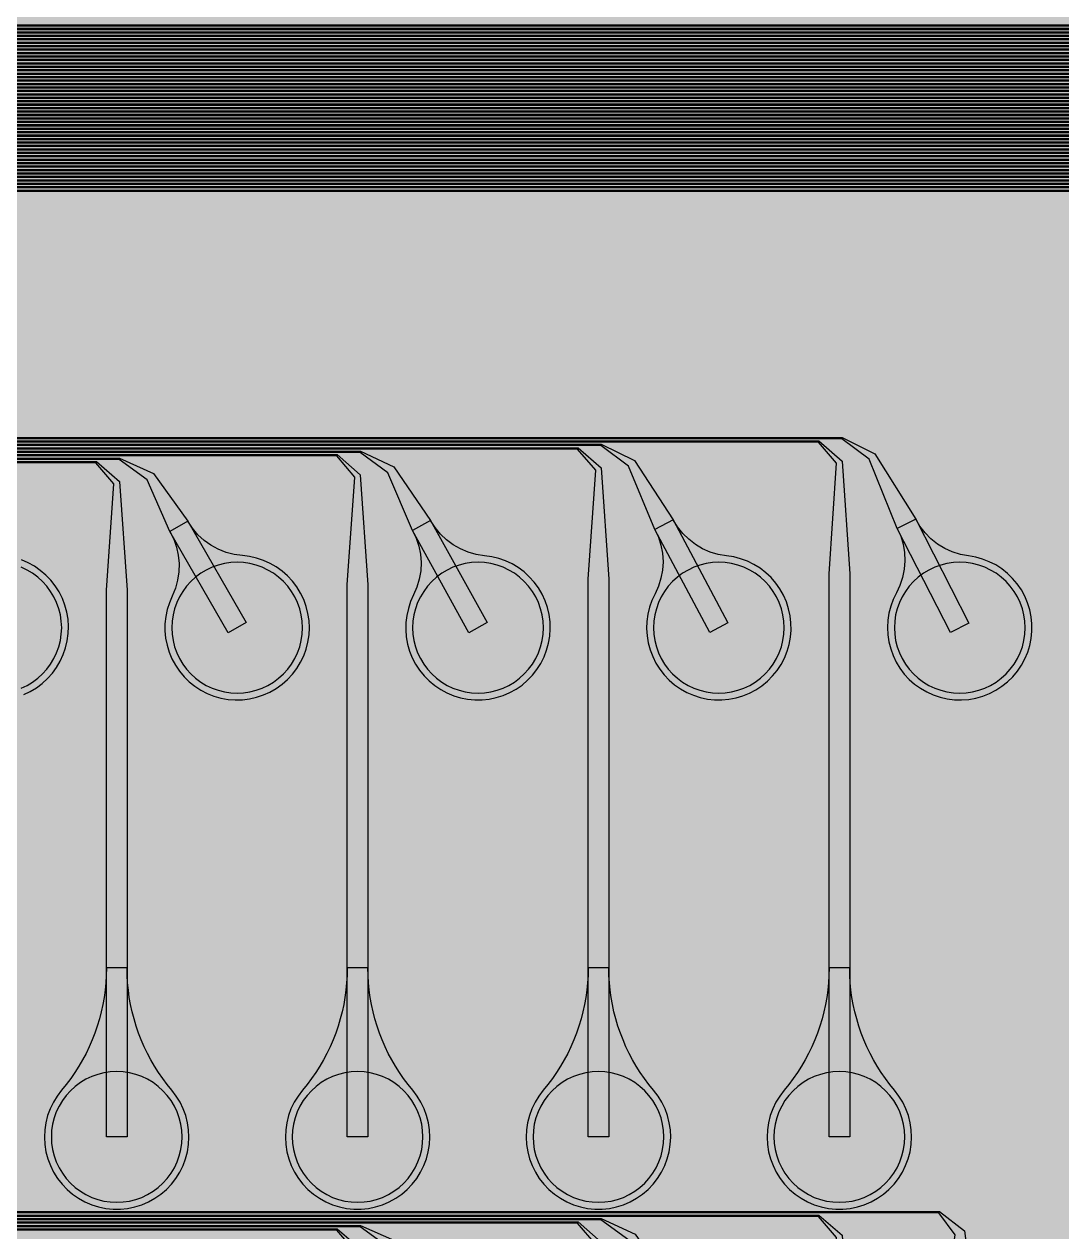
# Model space of a CAD drawing. Header units: metres. Extents: x -7220 to 10980, y -29667 to 1833.
# Drawn here: x -1167 to 341, y -20920 to -19165 of the extents above; entities that cross this region are included whole.
import ezdxf

# ---------------------------------------------------------------- set-up
doc = ezdxf.new("R2010")
doc.units = ezdxf.units.M
for name, color, linetype in [('Metal1', 4, 'CONTINUOUS'), ('Polyimide', 7, 'CONTINUOUS'), ('Polyimide_Negative', 5, 'CONTINUOUS')]:
    doc.layers.add(name, color=color, linetype=linetype)

msp = doc.modelspace()

# ---------------------------------------------------------------- hatches: boundary and pattern name
at = {"layer": 'Polyimide'}
msp.add_hatch(color=7, dxfattribs=at).paths.add_polyline_path([(4099.4, -13861.6), (4142.6, -14152.8), (4214.2, -14438.4), (4313.4, -14715.5), (4439.2, -14981.7), (4590.6, -15234.2), (4766, -15470.7), (4963.7, -15688.8), (5181.8, -15886.5), (5418.3, -16061.9), (5670.8, -16213.3), (5936.9, -16339.1), (6214.1, -16438.3), (6499.7, -16509.9), (6790.9, -16553.1), (7085, -16567.5), (9980.4, -16567.5), (10058.8, -16571.4), (10136.4, -16582.9), (10212.6, -16601.9), (10286.5, -16628.4), (10357.5, -16662), (10424.8, -16702.3), (10487.9, -16749.1), (10546.1, -16801.8), (10598.8, -16860), (10645.6, -16923), (10685.9, -16990.4), (10719.5, -17061.4), (10745.9, -17135.3), (10765, -17211.4), (10776.5, -17289.1), (10780.4, -17367.5), (10780.4, -21957.3), (10741.6, -22012.9), (10706, -22070.6), (10673.6, -22130.1), (10644.5, -22191.4), (10618.9, -22254.2), (10596.8, -22318.2), (10578.3, -22383.5), (10563.4, -22449.6), (10552.2, -22516.5), (10544.7, -22583.8), (10541, -22651.5), (10541, -22719.3), (10544.7, -22787), (10552.2, -22854.4), (10563.4, -22921.2), (10578.3, -22987.4), (10596.8, -23052.6), (10618.9, -23116.7), (10644.5, -23179.5), (10673.6, -23240.7), (10706, -23300.3), (10741.6, -23357.9), (10780.4, -23413.5), (10780.4, -28667.5), (10776.5, -28745.9), (10765, -28823.6), (10745.9, -28899.7), (10719.5, -28973.6), (10685.9, -29044.6), (10645.6, -29112), (10598.8, -29175), (10546.1, -29233.2), (10487.9, -29285.9), (10424.8, -29332.7), (10357.5, -29373), (10286.5, -29406.6), (10212.6, -29433.1), (10136.4, -29452.1), (10058.8, -29463.6), (9980.4, -29467.5), (-6219.6, -29467.5), (-6298, -29463.6), (-6375.7, -29452.1), (-6451.9, -29433.1), (-6525.8, -29406.6), (-6596.7, -29373), (-6664.1, -29332.7), (-6727.1, -29285.9), (-6785.3, -29233.2), (-6838, -29175), (-6884.8, -29112), (-6925.2, -29044.6), (-6958.7, -28973.6), (-6985.2, -28899.7), (-7004.3, -28823.6), (-7015.8, -28745.9), (-7019.6, -28667.5), (-7019.6, -23426.3), (-6979.4, -23370.1), (-6942.3, -23311.6), (-6908.7, -23251.2), (-6878.5, -23189), (-6851.8, -23125.1), (-6828.8, -23059.9), (-6809.5, -22993.4), (-6794, -22926), (-6782.4, -22857.8), (-6774.6, -22789.1), (-6770.7, -22720), (-6770.7, -22650.8), (-6774.6, -22581.8), (-6782.4, -22513), (-6794, -22444.8), (-6809.5, -22377.4), (-6828.8, -22311), (-6851.8, -22245.7), (-6878.5, -22181.9), (-6908.7, -22119.7), (-6942.3, -22059.2), (-6979.4, -22000.8), (-7019.6, -21944.5), (-7019.6, -17367.5), (-7015.8, -17289.1), (-7004.3, -17211.4), (-6985.2, -17135.3), (-6958.7, -17061.4), (-6925.2, -16990.4), (-6884.8, -16923), (-6838, -16860), (-6785.3, -16801.8), (-6727.1, -16749.1), (-6664.1, -16702.3), (-6596.7, -16662), (-6525.8, -16628.4), (-6451.9, -16601.9), (-6375.7, -16582.9), (-6298, -16571.4), (-6219.6, -16567.5), (-3314, -16567.5), (-3019.9, -16553.1), (-2728.7, -16509.9), (-2443.1, -16438.3), (-2165.9, -16339.1), (-1899.8, -16213.3), (-1647.3, -16061.9), (-1410.8, -15886.5), (-1192.7, -15688.8), (-995, -15470.7), (-819.6, -15234.2), (-668.2, -14981.7), (-542.4, -14715.5), (-443.2, -14438.4), (-371.6, -14152.8), (-328.4, -13861.6), (-314, -13567.5), (-314, -13373.5), (-317.5, -13328.1), (-327.7, -13283.8), (-344.6, -13241.5), (-367.6, -13202.3), (-396.4, -13167), (-430.1, -13136.5), (-468, -13111.4), (-509.3, -13092.3), (-509.3, -13092.3), (-578.2, -13061.3), (-642.2, -13021.2), (-700.3, -12973), (-751.3, -12917.3), (-794.4, -12855.3), (-828.7, -12788.1), (-853.7, -12716.8), (-868.9, -12642.8), (-874, -12567.5), (-868.9, -12492.2), (-853.7, -12418.2), (-828.7, -12346.9), (-794.4, -12279.7), (-751.3, -12217.7), (-700.3, -12162), (-642.2, -12113.8), (-578.2, -12073.7), (-509.3, -12042.7), (-509.3, -12042.7), (-468, -12023.6), (-430.1, -11998.5), (-396.4, -11968), (-367.6, -11932.7), (-344.6, -11893.5), (-327.7, -11851.2), (-317.5, -11806.9), (-314, -11761.5), (-314, -11074.3), (-317.5, -11028.9), (-327.7, -10984.6), (-344.6, -10942.4), (-367.6, -10903.1), (-396.4, -10867.8), (-430.1, -10837.3), (-468, -10812.2), (-509.3, -10793.2), (-509.3, -10793.2), (-578.2, -10762.1), (-642.2, -10722.1), (-700.3, -10673.8), (-751.3, -10618.1), (-794.4, -10556.1), (-828.7, -10488.9), (-853.7, -10417.6), (-868.9, -10343.7), (-874, -10268.3), (-868.9, -10193), (-853.7, -10119), (-828.7, -10047.8), (-794.4, -9980.5), (-751.3, -9918.5), (-700.3, -9862.9), (-642.2, -9814.6), (-578.2, -9774.6), (-509.3, -9743.5), (-509.3, -9743.5), (-468, -9724.5), (-430.1, -9699.4), (-396.4, -9668.8), (-367.6, -9633.5), (-344.6, -9594.3), (-327.7, -9552), (-317.5, -9507.7), (-314, -9462.4), (-314, -8775.1), (-317.5, -8729.8), (-327.7, -8685.5), (-344.6, -8643.2), (-367.6, -8604), (-396.4, -8568.7), (-430.1, -8538.1), (-468, -8513), (-509.3, -8494), (-509.3, -8494), (-578.2, -8462.9), (-642.2, -8422.9), (-700.3, -8374.6), (-751.3, -8319), (-794.4, -8257), (-828.7, -8189.7), (-853.7, -8118.5), (-868.9, -8044.5), (-874, -7969.2), (-868.9, -7893.8), (-853.7, -7819.9), (-828.7, -7748.6), (-794.4, -7681.4), (-751.3, -7619.4), (-700.3, -7563.7), (-642.2, -7515.4), (-578.2, -7475.4), (-509.3, -7444.3), (-509.3, -7444.3), (-468, -7425.3), (-430.1, -7400.2), (-396.4, -7369.7), (-367.6, -7334.4), (-344.6, -7295.1), (-327.7, -7252.9), (-317.5, -7208.6), (-314, -7163.2), (-314, -6476), (-317.5, -6430.6), (-327.7, -6386.3), (-344.6, -6344), (-367.6, -6304.8), (-396.4, -6269.5), (-430.1, -6239), (-468, -6213.9), (-509.3, -6194.8), (-509.3, -6194.8), (-578.2, -6163.8), (-642.2, -6123.7), (-700.3, -6075.5), (-751.3, -6019.8), (-794.4, -5957.8), (-828.7, -5890.6), (-853.7, -5819.3), (-868.9, -5745.3), (-874, -5670), (-868.9, -5594.7), (-853.7, -5520.7), (-828.7, -5449.4), (-794.4, -5382.2), (-751.3, -5320.2), (-700.3, -5264.5), (-642.2, -5216.3), (-578.2, -5176.2), (-509.3, -5145.2), (-509.3, -5145.2), (-468, -5126.1), (-430.1, -5101), (-396.4, -5070.5), (-367.6, -5035.2), (-344.6, -4996), (-327.7, -4953.7), (-317.5, -4909.4), (-314, -4864), (-314, 380), (-314, 1532.5), (-269, 1532.5), (-268.8, 1525.6), (-268.1, 1518.8), (-267, 1512), (-265.4, 1505.3), (-263.4, 1498.7), (-261, 1492.3), (-258.2, 1486.1), (-254.9, 1480), (-251.3, 1474.2), (-247.3, 1468.6), (-242.9, 1463.3), (-238.2, 1458.3), (-233.2, 1453.6), (-227.9, 1449.2), (-222.3, 1445.2), (-216.5, 1441.6), (-210.4, 1438.3), (-204.2, 1435.5), (-197.8, 1433.1), (-191.2, 1431.1), (-184.5, 1429.5), (-177.7, 1428.4), (-170.9, 1427.7), (-164, 1427.5), (-157.1, 1427.7), (-150.3, 1428.4), (-143.5, 1429.5), (-136.8, 1431.1), (-130.2, 1433.1), (-123.8, 1435.5), (-117.6, 1438.3), (-111.5, 1441.6), (-105.7, 1445.2), (-100.1, 1449.2), (-94.8, 1453.6), (-89.8, 1458.3), (-85.1, 1463.3), (-80.7, 1468.6), (-76.7, 1474.2), (-73.1, 1480), (-69.8, 1486.1), (-67, 1492.3), (-64.6, 1498.7), (-62.6, 1505.3), (-61, 1512), (-59.9, 1518.8), (-59.2, 1525.6), (-59, 1532.5), (1786, 1532.5), (3835, 1532.5), (3835.2, 1539), (3835.9, 1545.6), (3836.9, 1552), (3838.4, 1558.4), (3840.3, 1564.6), (3842.6, 1570.8), (3845.3, 1576.7), (3848.4, 1582.5), (3851.9, 1588.1), (3855.7, 1593.4), (3859.8, 1598.4), (3864.3, 1603.2), (3869.1, 1607.7), (3874.1, 1611.8), (3879.4, 1615.6), (3885, 1619.1), (3890.8, 1622.2), (3896.7, 1624.9), (3902.9, 1627.2), (3909.1, 1629.1), (3915.5, 1630.6), (3921.9, 1631.6), (3928.5, 1632.3), (3935, 1632.5), (3941.5, 1632.3), (3948.1, 1631.6), (3954.5, 1630.6), (3960.9, 1629.1), (3967.1, 1627.2), (3973.3, 1624.9), (3979.2, 1622.2), (3985, 1619.1), (3990.6, 1615.6), (3995.9, 1611.8), (4000.9, 1607.7), (4005.7, 1603.2), (4010.2, 1598.4), (4014.3, 1593.4), (4018.1, 1588.1), (4021.6, 1582.5), (4024.7, 1576.7), (4027.4, 1570.8), (4029.7, 1564.6), (4031.6, 1558.4), (4033.1, 1552), (4034.1, 1545.6), (4034.8, 1539), (4035, 1532.5), (4085, 1532.5), (4085, 380), (4085, 330), (4085, -4864), (4088.5, -4909.4), (4098.7, -4953.7), (4115.6, -4996), (4138.6, -5035.2), (4167.4, -5070.5), (4201.1, -5101), (4239, -5126.1), (4280.3, -5145.2), (4280.3, -5145.2), (4349.2, -5176.2), (4413.2, -5216.3), (4471.3, -5264.5), (4522.3, -5320.2), (4565.4, -5382.2), (4599.7, -5449.4), (4624.7, -5520.7), (4639.9, -5594.7), (4645, -5670), (4639.9, -5745.3), (4624.7, -5819.3), (4599.7, -5890.6), (4565.4, -5957.8), (4522.3, -6019.8), (4471.3, -6075.5), (4413.2, -6123.7), (4349.2, -6163.8), (4280.3, -6194.8), (4239, -6213.9), (4201.1, -6239), (4167.4, -6269.5), (4138.6, -6304.8), (4115.6, -6344), (4098.7, -6386.3), (4088.5, -6430.6), (4085, -6476), (4085, -13567.5), (4099.4, -13861.6)])

# ---------------------------------------------------------------- linework, layer by layer
at = {"layer": 'Metal1'}
for points in [[(918.9, -18191.7), (918.9, -19377.9), (888.3, -19408.5), (-6017.5, -19408.5), (-6048.1, -19377.9), (-6048.1, -16796.6)], [(-6046.1, -16797.4), (-6046.1, -19377.1), (-6016.7, -19406.5), (887.5, -19406.5), (916.9, -19377.1), (916.9, -18191.7)], [(913.9, -18191.7), (913.9, -19372.9), (883.3, -19403.5), (-6012.5, -19403.5), (-6043.1, -19372.9), (-6043.1, -16801.6)], [(-6041.1, -16802.4), (-6041.1, -19372.1), (-6011.7, -19401.5), (882.5, -19401.5), (911.9, -19372.1), (911.9, -18191.7)], [(908.9, -18191.7), (908.9, -19367.9), (878.3, -19398.5), (-6007.5, -19398.5), (-6038.1, -19367.9), (-6038.1, -16806.6)], [(-6036.1, -16807.4), (-6036.1, -19367.1), (-6006.7, -19396.5), (877.5, -19396.5), (906.9, -19367.1), (906.9, -18191.7)], [(903.9, -18191.7), (903.9, -19362.9), (873.3, -19393.5), (-6002.5, -19393.5), (-6033.1, -19362.9), (-6033.1, -16811.6)], [(-6031.1, -16812.4), (-6031.1, -19362.1), (-6001.7, -19391.5), (872.5, -19391.5), (901.9, -19362.1), (901.9, -18191.7)], [(898.9, -18191.7), (898.9, -19357.9), (868.3, -19388.5), (-5997.5, -19388.5), (-6028.1, -19357.9), (-6028.1, -16816.6)], [(-6026.1, -16817.4), (-6026.1, -19357.1), (-5996.7, -19386.5), (867.5, -19386.5), (896.9, -19357.1), (896.9, -18191.7)], [(893.9, -18191.7), (893.9, -19352.9), (863.3, -19383.5), (-5992.5, -19383.5), (-6023.1, -19352.9), (-6023.1, -16821.6)], [(-6021.1, -16822.4), (-6021.1, -19352.1), (-5991.7, -19381.5), (862.5, -19381.5), (891.9, -19352.1), (891.9, -18191.7)], [(888.9, -18191.7), (888.9, -19347.9), (858.3, -19378.5), (-5987.5, -19378.5), (-6018.1, -19347.9), (-6018.1, -16826.6)], [(-6016.1, -16827.4), (-6016.1, -19347.1), (-5986.7, -19376.5), (857.5, -19376.5), (886.9, -19347.1), (886.9, -18191.7)], [(883.9, -18191.7), (883.9, -19342.9), (853.3, -19373.5), (-5982.5, -19373.5), (-6013.1, -19342.9), (-6013.1, -16831.6)], [(-6011.1, -16832.4), (-6011.1, -19342.1), (-5981.7, -19371.5), (852.5, -19371.5), (881.9, -19342.1), (881.9, -18191.7)], [(878.9, -18191.7), (878.9, -19337.9), (848.3, -19368.5), (-5977.5, -19368.5), (-6008.1, -19337.9), (-6008.1, -16836.6)], [(-6006.1, -16837.4), (-6006.1, -19337.1), (-5976.7, -19366.5), (847.5, -19366.5), (876.9, -19337.1), (876.9, -18191.7)], [(873.9, -18191.7), (873.9, -19332.9), (843.3, -19363.5), (-5972.5, -19363.5), (-6003.1, -19332.9), (-6003.1, -16841.6)], [(-6001.1, -16842.4), (-6001.1, -19332.1), (-5971.7, -19361.5), (842.5, -19361.5), (871.9, -19332.1), (871.9, -18191.7)], [(868.9, -18191.7), (868.9, -19327.9), (838.3, -19358.5), (-5967.5, -19358.5), (-5998.1, -19327.9), (-5998.1, -16846.6)], [(-5996.1, -16847.4), (-5996.1, -19327.1), (-5966.7, -19356.5), (837.5, -19356.5), (866.9, -19327.1), (866.9, -18191.7)], [(863.9, -18191.7), (863.9, -19322.9), (833.3, -19353.5), (-5962.5, -19353.5), (-5993.1, -19322.9), (-5993.1, -16851.6)], [(-5991.1, -16852.4), (-5991.1, -19322.1), (-5961.7, -19351.5), (832.5, -19351.5), (861.9, -19322.1), (861.9, -18191.7)], [(858.9, -18191.7), (858.9, -19317.9), (828.3, -19348.5), (-5957.5, -19348.5), (-5988.1, -19317.9), (-5988.1, -16856.6)], [(-5986.1, -16857.4), (-5986.1, -19317.1), (-5956.7, -19346.5), (827.5, -19346.5), (856.9, -19317.1), (856.9, -18191.7)], [(853.9, -18191.7), (853.9, -19312.9), (823.3, -19343.5), (-5952.5, -19343.5), (-5983.1, -19312.9), (-5983.1, -16861.6)], [(-5981.1, -16862.4), (-5981.1, -19312.1), (-5951.7, -19341.5), (822.5, -19341.5), (851.9, -19312.1), (851.9, -18191.7)], [(848.9, -18191.7), (848.9, -19307.9), (818.3, -19338.5), (-5947.5, -19338.5), (-5978.1, -19307.9), (-5978.1, -16866.6)], [(-5976.1, -16867.4), (-5976.1, -19307.1), (-5946.7, -19336.5), (817.5, -19336.5), (846.9, -19307.1), (846.9, -18191.7)], [(843.9, -18191.7), (843.9, -19302.9), (813.3, -19333.5), (-5942.5, -19333.5), (-5973.1, -19302.9), (-5973.1, -16871.6)], [(-5971.1, -16872.4), (-5971.1, -19302.1), (-5941.7, -19331.5), (812.5, -19331.5), (841.9, -19302.1), (841.9, -18191.7)], [(838.9, -18191.7), (838.9, -19297.9), (808.3, -19328.5), (-5937.5, -19328.5), (-5968.1, -19297.9), (-5968.1, -16876.6)], [(-5966.1, -16877.4), (-5966.1, -19297.1), (-5936.7, -19326.5), (807.5, -19326.5), (836.9, -19297.1), (836.9, -18191.7)], [(833.9, -18191.7), (833.9, -19292.9), (803.3, -19323.5), (-5932.5, -19323.5), (-5963.1, -19292.9), (-5963.1, -16881.6)], [(-5961.1, -16882.4), (-5961.1, -19292.1), (-5931.7, -19321.5), (802.5, -19321.5), (831.9, -19292.1), (831.9, -18191.7)], [(828.9, -18191.7), (828.9, -19287.9), (798.3, -19318.5), (-5927.5, -19318.5), (-5958.1, -19287.9), (-5958.1, -16886.6)], [(-5956.1, -16887.4), (-5956.1, -19287.1), (-5926.7, -19316.5), (797.5, -19316.5), (826.9, -19287.1), (826.9, -18191.7)], [(823.9, -18191.7), (823.9, -19282.9), (793.3, -19313.5), (-5922.5, -19313.5), (-5953.1, -19282.9), (-5953.1, -16891.6)], [(-5951.1, -16892.4), (-5951.1, -19282.1), (-5921.7, -19311.5), (792.5, -19311.5), (821.9, -19282.1), (821.9, -18191.7)], [(818.9, -18191.7), (818.9, -19277.9), (788.3, -19308.5), (-5917.5, -19308.5), (-5948.1, -19277.9), (-5948.1, -16896.6)], [(-5946.1, -16897.4), (-5946.1, -19277.1), (-5916.7, -19306.5), (787.5, -19306.5), (816.9, -19277.1), (816.9, -18191.7)], [(813.9, -18191.7), (813.9, -19272.9), (783.3, -19303.5), (-5912.5, -19303.5), (-5943.1, -19272.9), (-5943.1, -16901.6)], [(-5941.1, -16902.4), (-5941.1, -19272.1), (-5911.7, -19301.5), (782.5, -19301.5), (811.9, -19272.1), (811.9, -18191.7)], [(808.9, -18191.7), (808.9, -19267.9), (778.3, -19298.5), (-5907.5, -19298.5), (-5938.1, -19267.9), (-5938.1, -16906.6)], [(-5936.1, -16907.4), (-5936.1, -19267.1), (-5906.7, -19296.5), (777.5, -19296.5), (806.9, -19267.1), (806.9, -18191.7)], [(803.9, -18191.7), (803.9, -19262.9), (773.3, -19293.5), (-5902.5, -19293.5), (-5933.1, -19262.9), (-5933.1, -16911.6)], [(-5931.1, -16912.4), (-5931.1, -19262.1), (-5901.7, -19291.5), (772.5, -19291.5), (801.9, -19262.1), (801.9, -18191.7)], [(798.9, -18191.7), (798.9, -19257.9), (768.3, -19288.5), (-5897.5, -19288.5), (-5928.1, -19257.9), (-5928.1, -16916.6)], [(-5926.1, -16917.4), (-5926.1, -19257.1), (-5896.7, -19286.5), (767.5, -19286.5), (796.9, -19257.1), (796.9, -18191.7)], [(793.9, -18191.7), (793.9, -19252.9), (763.3, -19283.5), (-5892.5, -19283.5), (-5923.1, -19252.9), (-5923.1, -16921.6)], [(-5921.1, -16922.4), (-5921.1, -19252.1), (-5891.7, -19281.5), (762.5, -19281.5), (791.9, -19252.1), (791.9, -18191.7)], [(788.9, -18191.7), (788.9, -19247.9), (758.3, -19278.5), (-5887.5, -19278.5), (-5918.1, -19247.9), (-5918.1, -16926.6)], [(-5916.1, -16927.4), (-5916.1, -19247.1), (-5886.7, -19276.5), (757.5, -19276.5), (786.9, -19247.1), (786.9, -18191.7)], [(783.9, -18191.7), (783.9, -19242.9), (753.3, -19273.5), (-5882.5, -19273.5), (-5913.1, -19242.9), (-5913.1, -16931.6)], [(-5911.1, -16932.4), (-5911.1, -19242.1), (-5881.7, -19271.5), (752.5, -19271.5), (781.9, -19242.1), (781.9, -18191.7)], [(778.9, -18191.7), (778.9, -19237.9), (748.3, -19268.5), (-5877.5, -19268.5), (-5908.1, -19237.9), (-5908.1, -16936.6)], [(-5906.1, -16937.4), (-5906.1, -19237.1), (-5876.7, -19266.5), (747.5, -19266.5), (776.9, -19237.1), (776.9, -18191.7)], [(773.9, -18191.7), (773.9, -19232.9), (743.3, -19263.5), (-5872.5, -19263.5), (-5903.1, -19232.9), (-5903.1, -16941.6)], [(-5901.1, -16942.4), (-5901.1, -19232.1), (-5871.7, -19261.5), (742.5, -19261.5), (771.9, -19232.1), (771.9, -18191.7)], [(768.9, -18191.7), (768.9, -19227.9), (738.3, -19258.5), (-5867.5, -19258.5), (-5898.1, -19227.9), (-5898.1, -16946.6)], [(-5896.1, -16947.4), (-5896.1, -19227.1), (-5866.7, -19256.5), (737.5, -19256.5), (766.9, -19227.1), (766.9, -18191.7)], [(763.9, -18191.7), (763.9, -19222.9), (733.3, -19253.5), (-5862.5, -19253.5), (-5893.1, -19222.9), (-5893.1, -16951.6)], [(-5891.1, -16952.4), (-5891.1, -19222.1), (-5861.7, -19251.5), (732.5, -19251.5), (761.9, -19222.1), (761.9, -18191.7)], [(758.9, -18191.7), (758.9, -19217.9), (728.3, -19248.5), (-5857.5, -19248.5), (-5888.1, -19217.9), (-5888.1, -17921.6)], [(-5886.1, -17922.4), (-5886.1, -19217.1), (-5856.7, -19246.5), (727.5, -19246.5), (756.9, -19217.1), (756.9, -18191.7)], [(753.9, -18191.7), (753.9, -19212.9), (723.3, -19243.5), (-5852.5, -19243.5), (-5883.1, -19212.9), (-5883.1, -17926.6)], [(-5881.1, -17927.4), (-5881.1, -19212.1), (-5851.7, -19241.5), (722.5, -19241.5), (751.9, -19212.1), (751.9, -18191.7)], [(748.9, -18191.7), (748.9, -19207.9), (718.3, -19238.5), (-5847.5, -19238.5), (-5878.1, -19207.9), (-5878.1, -17931.6)], [(-5876.1, -17932.4), (-5876.1, -19207.1), (-5846.7, -19236.5), (717.5, -19236.5), (746.9, -19207.1), (746.9, -18191.7)], [(743.9, -18191.7), (743.9, -19202.9), (713.3, -19233.5), (-5842.5, -19233.5), (-5873.1, -19202.9), (-5873.1, -17936.6)], [(-5871.1, -17937.4), (-5871.1, -19202.1), (-5841.7, -19231.5), (712.5, -19231.5), (741.9, -19202.1), (741.9, -18191.7)], [(738.9, -18191.7), (738.9, -19197.9), (708.3, -19228.5), (-5837.5, -19228.5), (-5868.1, -19197.9), (-5868.1, -17941.6)], [(-5866.1, -17942.4), (-5866.1, -19197.1), (-5836.7, -19226.5), (707.5, -19226.5), (736.9, -19197.1), (736.9, -18191.7)], [(733.9, -18191.7), (733.9, -19192.9), (703.3, -19223.5), (-5832.5, -19223.5), (-5863.1, -19192.9), (-5863.1, -17946.6)], [(-5861.1, -17947.4), (-5861.1, -19192.1), (-5831.7, -19221.5), (702.5, -19221.5), (731.9, -19192.1), (731.9, -18191.7)], [(728.9, -18191.7), (728.9, -19187.9), (698.3, -19218.5), (-5827.5, -19218.5), (-5858.1, -19187.9), (-5858.1, -17951.6)], [(-5856.1, -17952.4), (-5856.1, -19187.1), (-5826.7, -19216.5), (697.5, -19216.5), (726.9, -19187.1), (726.9, -18191.7)], [(723.9, -18191.7), (723.9, -19182.9), (693.3, -19213.5), (-5822.5, -19213.5), (-5853.1, -19182.9), (-5853.1, -17956.6)], [(-5851.1, -17957.4), (-5851.1, -19182.1), (-5821.7, -19211.5), (692.5, -19211.5), (721.9, -19182.1), (721.9, -18191.7)], [(718.9, -18191.7), (718.9, -19177.9), (688.3, -19208.5), (-5817.5, -19208.5), (-5848.1, -19177.9), (-5848.1, -17961.6)], [(-5846.1, -17962.4), (-5846.1, -19177.1), (-5816.7, -19206.5), (687.5, -19206.5), (716.9, -19177.1), (716.9, -18191.7)], [(713.9, -18191.7), (713.9, -19172.9), (683.3, -19203.5), (-5812.5, -19203.5), (-5843.1, -19172.9), (-5843.1, -17966.6)], [(-5841.1, -17967.4), (-5841.1, -19172.1), (-5811.7, -19201.5), (682.5, -19201.5), (711.9, -19172.1), (711.9, -18191.7)], [(708.9, -18191.7), (708.9, -19167.9), (678.3, -19198.5), (-5807.5, -19198.5), (-5838.1, -19167.9), (-5838.1, -17971.6)], [(-5836.1, -17972.4), (-5836.1, -19167.1), (-5806.7, -19196.5), (677.5, -19196.5), (706.9, -19167.1), (706.9, -18191.7)], [(1238.9, -18191.7), (1238.9, -22377.9), (1208.3, -22408.5), (-6017.5, -22408.5), (-6048.1, -22377.9), (-6048.1, -19796.6), (-6017.5, -19766), (21.9, -19766), (69.5, -19789.8), (128.8, -19884.6), (206.2, -20035.7), (179.5, -20049.3), (102.1, -19898.3), (61.2, -19797.5), (21.4, -19768), (-6016.7, -19768), (-6046.1, -19797.4), (-6046.1, -22377.1), (-6016.7, -22406.5), (1207.5, -22406.5), (1236.9, -22377.1), (1236.9, -18191.7)], [(1233.9, -18191.7), (1233.9, -22372.9), (1203.3, -22403.5), (-6012.5, -22403.5), (-6043.1, -22372.9), (-6043.1, -19801.6), (-6012.5, -19771), (-11.7, -19771), (21.8, -19800.4), (32.9, -19964.2), (32.9, -20782.5), (2.9, -20782.5), (2.9, -19964.2), (14, -19803.6), (-12.5, -19773), (-6011.7, -19773), (-6041.1, -19802.4), (-6041.1, -22372.1), (-6011.7, -22401.5), (1202.5, -22401.5), (1231.9, -22372.1), (1231.9, -18191.7)], [(1228.9, -18191.7), (1228.9, -22367.9), (1198.3, -22398.5), (-6007.5, -22398.5), (-6038.1, -22367.9), (-6038.1, -19806.6), (-6007.5, -19776), (-328.1, -19776), (-279.9, -19799.4), (-223.6, -19885.6), (-143.9, -20035.5), (-170.4, -20049.5), (-250.1, -19899.7), (-288.6, -19807.6), (-328.6, -19778), (-6006.7, -19778), (-6036.1, -19807.4), (-6036.1, -22367.1), (-6006.7, -22396.5), (1197.5, -22396.5), (1226.9, -22367.1), (1226.9, -18191.7)], [(1223.9, -18191.7), (1223.9, -22362.9), (1193.3, -22393.5), (-6002.5, -22393.5), (-6033.1, -22362.9), (-6033.1, -19811.6), (-6002.5, -19781), (-361.7, -19781), (-328.2, -19810.4), (-317.1, -19972.2), (-317.1, -20782.5), (-347.1, -20782.5), (-347.1, -19972.2), (-336.1, -19813.6), (-362.5, -19783), (-6001.7, -19783), (-6031.1, -19812.4), (-6031.1, -22362.1), (-6001.7, -22391.5), (1192.5, -22391.5), (1221.9, -22362.1), (1221.9, -18191.7)], [(1218.9, -18191.7), (1218.9, -22357.9), (1188.3, -22388.5), (-5997.5, -22388.5), (-6028.1, -22357.9), (-6028.1, -19816.6), (-5997.5, -19786), (-678.1, -19786), (-629.3, -19808.9), (-576.1, -19886.7), (-494, -20035.2), (-520.3, -20049.8), (-602.3, -19901.2), (-638.3, -19817.6), (-678.6, -19788), (-5996.7, -19788), (-6026.1, -19817.4), (-6026.1, -22357.1), (-5996.7, -22386.5), (1187.5, -22386.5), (1216.9, -22357.1), (1216.9, -18191.7)], [(1213.9, -18191.7), (1213.9, -22352.9), (1183.3, -22383.5), (-5992.5, -22383.5), (-6023.1, -22352.9), (-6023.1, -19821.6), (-5992.5, -19791), (-711.7, -19791), (-678.2, -19820.4), (-667.1, -19980.2), (-667.1, -20782.5), (-697.1, -20782.5), (-697.1, -19980.2), (-686.1, -19823.6), (-712.5, -19793), (-5991.7, -19793), (-6021.1, -19822.4), (-6021.1, -22352.1), (-5991.7, -22381.5), (1182.5, -22381.5), (1211.9, -22352.1), (1211.9, -18191.7)], [(1208.9, -18191.7), (1208.9, -22347.9), (1178.3, -22378.5), (-5987.5, -22378.5), (-6018.1, -22347.9), (-6018.1, -19826.6), (-5987.5, -19796), (-1028.1, -19796), (-978.7, -19818.3), (-928.7, -19887.9), (-844.1, -20035), (-870.1, -20050), (-954.7, -19902.9), (-988, -19827.7), (-1028.6, -19798), (-5986.7, -19798), (-6016.1, -19827.4), (-6016.1, -22347.1), (-5986.7, -22376.5), (1177.5, -22376.5), (1206.9, -22347.1), (1206.9, -18191.7)], [(1203.9, -18191.7), (1203.9, -22342.9), (1173.3, -22373.5), (-5982.5, -22373.5), (-6013.1, -22342.9), (-6013.1, -19831.6), (-5982.5, -19801), (-1061.7, -19801), (-1028.1, -19830.3), (-1017.1, -19988.2), (-1017.1, -20782.5), (-1047.1, -20782.5), (-1047.1, -19988.2), (-1036.1, -19833.7), (-1062.5, -19803), (-5981.7, -19803), (-6011.1, -19832.4), (-6011.1, -22342.1), (-5981.7, -22371.5), (1172.5, -22371.5), (1201.9, -22342.1), (1201.9, -18191.7)], [(1078.9, -18191.7), (1078.9, -22217.9), (1048.3, -22248.5), (-5857.5, -22248.5), (-5888.1, -22217.9), (-5888.1, -20921.6), (-5857.5, -20891), (163.3, -20891), (199.6, -20919.2), (207.9, -20982.8), (207.9, -21152.5), (177.9, -21152.5), (177.9, -20982.8), (186.1, -20924.8), (162.5, -20893), (-5856.7, -20893), (-5886.1, -20922.4), (-5886.1, -22217.1), (-5856.7, -22246.5), (1047.5, -22246.5), (1076.9, -22217.1), (1076.9, -18191.7)], [(1073.9, -18191.7), (1073.9, -22212.9), (1043.3, -22243.5), (-5852.5, -22243.5), (-5883.1, -22212.9), (-5883.1, -20926.6), (-5852.5, -20896), (-11.7, -20896), (21.8, -20925.4), (32.9, -21086.2), (32.9, -21892.5), (2.9, -21892.5), (2.9, -21086.2), (13.9, -20928.6), (-12.5, -20898), (-5851.7, -20898), (-5881.1, -20927.4), (-5881.1, -22212.1), (-5851.7, -22241.5), (1042.5, -22241.5), (1071.9, -22212.1), (1071.9, -18191.7)], [(1068.9, -18191.7), (1068.9, -22207.9), (1038.3, -22238.5), (-5847.5, -22238.5), (-5878.1, -22207.9), (-5878.1, -20931.6), (-5847.5, -20901), (-328.1, -20901), (-279, -20923.6), (-227.4, -20997.3), (-144.1, -21145.1), (-170.2, -21159.9), (-253.5, -21012), (-288.2, -20932.6), (-328.6, -20903), (-5846.7, -20903), (-5876.1, -20932.4), (-5876.1, -22207.1), (-5846.7, -22236.5), (1037.5, -22236.5), (1066.9, -22207.1), (1066.9, -18191.7)], [(1063.9, -18191.7), (1063.9, -22202.9), (1033.3, -22233.5), (-5842.5, -22233.5), (-5873.1, -22202.9), (-5873.1, -20936.6), (-5842.5, -20906), (-361.7, -20906), (-328.1, -20935.4), (-317.1, -21094.2), (-317.1, -21892.5), (-347.1, -21892.5), (-347.1, -21094.2), (-336.1, -20938.6), (-362.5, -20908), (-5841.7, -20908), (-5871.1, -20937.4), (-5871.1, -22202.1), (-5841.7, -22231.5), (1032.5, -22231.5), (1061.9, -22202.1), (1061.9, -18191.7)], [(1058.9, -18191.7), (1058.9, -22197.9), (1028.3, -22228.5), (-5837.5, -22228.5), (-5868.1, -22197.9), (-5868.1, -20941.6), (-5837.5, -20911), (-678.1, -20911), (-628.4, -20933), (-580.1, -20998.6), (-494.2, -21144.9), (-520.1, -21160.1), (-606, -21013.8), (-637.9, -20942.7), (-678.6, -20913), (-5836.7, -20913), (-5866.1, -20942.4), (-5866.1, -22197.1), (-5836.7, -22226.5), (1027.5, -22226.5), (1056.9, -22197.1), (1056.9, -18191.7)], [(1053.9, -18191.7), (1053.9, -22192.9), (1023.3, -22223.5), (-5832.5, -22223.5), (-5863.1, -22192.9), (-5863.1, -20946.6), (-5832.5, -20916), (-711.7, -20916), (-678.1, -20945.3), (-667.1, -21102.2), (-667.1, -21892.5), (-697.1, -21892.5), (-697.1, -21102.2), (-686.1, -20948.7), (-712.5, -20918), (-5831.7, -20918), (-5861.1, -20947.4), (-5861.1, -22192.1), (-5831.7, -22221.5), (1022.5, -22221.5), (1051.9, -22192.1), (1051.9, -18191.7)], [(683.9, -19142.9), (653.3, -19173.5), (-5782.5, -19173.5), (-5813.1, -19142.9)], [(-5811.1, -19142.1), (-5781.7, -19171.5), (652.5, -19171.5), (681.9, -19142.1)], [(678.9, -19137.9), (648.3, -19168.5), (-5777.5, -19168.5), (-5808.1, -19137.9)], [(-5806.1, -19137.1), (-5776.7, -19166.5), (647.5, -19166.5), (676.9, -19137.1)], [(703.9, -19162.9), (673.3, -19193.5), (-5802.5, -19193.5), (-5833.1, -19162.9)], [(-5831.1, -19162.1), (-5801.7, -19191.5), (672.5, -19191.5), (701.9, -19162.1)], [(698.9, -19157.9), (668.3, -19188.5), (-5797.5, -19188.5), (-5828.1, -19157.9)], [(-5826.1, -19157.1), (-5796.7, -19186.5), (667.5, -19186.5), (696.9, -19157.1)], [(693.9, -19152.9), (663.3, -19183.5), (-5792.5, -19183.5), (-5823.1, -19152.9)], [(-5821.1, -19152.1), (-5791.7, -19181.5), (662.5, -19181.5), (691.9, -19152.1)], [(688.9, -19147.9), (658.3, -19178.5), (-5787.5, -19178.5), (-5818.1, -19147.9)], [(-5816.1, -19147.1), (-5786.7, -19176.5), (657.5, -19176.5), (686.9, -19147.1)], [(-1167.2, -20139.6), (-1157.7, -20135.1), (-1148.7, -20129.7), (-1140.3, -20123.5), (-1132.6, -20116.4), (-1125.6, -20108.6), (-1119.4, -20100.2), (-1114.1, -20091.1), (-1109.7, -20081.6), (-1106.3, -20071.7), (-1103.9, -20061.5), (-1102.5, -20051.1), (-1102.1, -20040.6), (-1102.8, -20030.2), (-1104.6, -20019.9), (-1107.4, -20009.7), (-1111.1, -20000), (-1115.8, -19990.6), (-1121.5, -19981.8), (-1128, -19973.5), (-1135.2, -19966), (-1143.2, -19959.2), (-1151.8, -19953.2), (-1161, -19948.2), (-1170.6, -19944)]]:
    msp.add_lwpolyline(points, dxfattribs=at)
for points in [[(-954.7, -19902.9), (-949.3, -19913.8), (-945.3, -19925.3), (-942.6, -19937.2), (-941.5, -19949.3), (-941.8, -19961.5), (-943.6, -19973.5), (-946.9, -19985.3), (-951.5, -19996.5), (-955.6, -20006.2), (-958.8, -20016.2), (-960.9, -20026.4), (-962, -20036.8), (-962, -20047.3), (-961, -20057.8), (-959, -20068), (-955.9, -20078.1), (-951.9, -20087.7), (-946.9, -20097), (-941, -20105.6), (-934.3, -20113.7), (-926.8, -20121), (-918.7, -20127.6), (-909.9, -20133.3), (-900.6, -20138.1), (-890.8, -20141.9), (-880.7, -20144.8), (-870.4, -20146.7), (-860, -20147.5), (-849.5, -20147.2), (-839.1, -20145.9), (-828.9, -20143.6), (-818.9, -20140.3), (-809.4, -20136), (-800.3, -20130.8), (-791.8, -20124.7), (-783.9, -20117.8), (-776.8, -20110.1), (-770.4, -20101.7), (-765, -20092.8), (-760.4, -20083.4), (-756.8, -20073.5), (-754.2, -20063.4), (-752.7, -20053), (-752.1, -20042.5), (-752.6, -20032.1), (-754.2, -20021.7), (-756.8, -20011.6), (-760.4, -20001.7), (-764.9, -19992.3), (-770.4, -19983.3), (-776.7, -19975), (-783.8, -19967.3), (-791.7, -19960.4), (-800.2, -19954.3), (-809.3, -19949), (-818.9, -19944.7), (-828.8, -19941.4), (-839, -19939.1), (-849.4, -19937.8), (-861.5, -19936.1), (-873.3, -19933.1), (-884.6, -19928.6), (-895.3, -19922.7), (-905.2, -19915.6), (-914.1, -19907.4), (-922, -19898.1), (-928.7, -19887.9), (-954.7, -19902.9)], [(-602.3, -19901.2), (-597.1, -19912.2), (-593.3, -19923.8), (-590.8, -19935.7), (-589.9, -19947.9), (-590.4, -19960), (-592.4, -19972.1), (-595.9, -19983.7), (-600.7, -19994.9), (-605, -20004.5), (-608.3, -20014.4), (-610.6, -20024.7), (-611.9, -20035.1), (-612.1, -20045.5), (-611.3, -20056), (-609.4, -20066.3), (-606.5, -20076.4), (-602.6, -20086.1), (-597.8, -20095.4), (-592.1, -20104.2), (-585.5, -20112.3), (-578.2, -20119.8), (-570.1, -20126.5), (-561.4, -20132.4), (-552.2, -20137.3), (-542.5, -20141.4), (-532.5, -20144.4), (-522.2, -20146.4), (-511.8, -20147.4), (-501.3, -20147.3), (-490.9, -20146.2), (-480.6, -20144.1), (-470.6, -20140.9), (-461, -20136.8), (-451.8, -20131.7), (-443.2, -20125.8), (-435.2, -20119), (-427.9, -20111.5), (-421.5, -20103.2), (-415.8, -20094.4), (-411.1, -20085), (-407.4, -20075.2), (-404.6, -20065.1), (-402.8, -20054.8), (-402.1, -20044.3), (-402.5, -20033.9), (-403.9, -20023.5), (-406.3, -20013.3), (-409.7, -20003.4), (-414.1, -19993.9), (-419.4, -19984.8), (-425.6, -19976.4), (-432.6, -19968.6), (-440.3, -19961.5), (-448.7, -19955.2), (-457.7, -19949.9), (-467.2, -19945.4), (-477.1, -19941.9), (-487.2, -19939.4), (-497.6, -19937.9), (-509.7, -19936.1), (-521.4, -19932.8), (-532.6, -19928.1), (-543.2, -19922.1), (-553, -19914.8), (-561.8, -19906.4), (-569.6, -19897), (-576.1, -19886.7), (-602.3, -19901.2)], [(-250.1, -19899.7), (-245, -19910.8), (-241.3, -19922.4), (-239.1, -19934.4), (-238.3, -19946.6), (-239.1, -19958.7), (-241.3, -19970.7), (-244.9, -19982.3), (-249.9, -19993.4), (-254.4, -20002.9), (-257.8, -20012.8), (-260.3, -20023), (-261.7, -20033.4), (-262.1, -20043.8), (-261.5, -20054.3), (-259.8, -20064.6), (-257, -20074.8), (-253.3, -20084.6), (-248.7, -20093.9), (-243.1, -20102.8), (-236.6, -20111.1), (-229.4, -20118.7), (-221.5, -20125.5), (-212.9, -20131.5), (-203.7, -20136.6), (-194.1, -20140.8), (-184.1, -20144), (-173.9, -20146.2), (-163.5, -20147.3), (-153, -20147.4), (-142.5, -20146.5), (-132.2, -20144.5), (-122.2, -20141.5), (-112.5, -20137.5), (-103.3, -20132.6), (-94.5, -20126.8), (-86.4, -20120.1), (-79.1, -20112.7), (-72.4, -20104.6), (-66.7, -20095.8), (-61.8, -20086.6), (-57.9, -20076.8), (-55, -20066.8), (-53.1, -20056.5), (-52.2, -20046), (-52.4, -20035.6), (-53.6, -20025.1), (-55.8, -20014.9), (-59.1, -20004.9), (-63.3, -19995.4), (-68.5, -19986.2), (-74.5, -19977.7), (-81.4, -19969.8), (-89, -19962.6), (-97.3, -19956.2), (-106.2, -19950.7), (-115.6, -19946), (-125.5, -19942.4), (-135.6, -19939.7), (-145.9, -19938.1), (-158, -19936.1), (-169.6, -19932.6), (-180.8, -19927.7), (-191.3, -19921.5), (-200.9, -19914.1), (-209.6, -19905.5), (-217.2, -19896), (-223.6, -19885.6), (-250.1, -19899.7)], [(102.1, -19898.3), (107, -19909.5), (110.5, -19921.2), (112.5, -19933.2), (113.1, -19945.3), (112.2, -19957.5), (109.8, -19969.4), (106, -19981), (100.8, -19992), (96.2, -20001.4), (92.6, -20011.3), (90, -20021.4), (88.4, -20031.8), (87.9, -20042.3), (88.4, -20052.7), (89.9, -20063.1), (92.5, -20073.2), (96, -20083.1), (100.6, -20092.6), (106, -20101.5), (112.3, -20109.9), (119.4, -20117.6), (127.3, -20124.5), (135.8, -20130.6), (144.9, -20135.9), (154.4, -20140.2), (164.3, -20143.5), (174.6, -20145.9), (185, -20147.2), (195.4, -20147.5), (205.9, -20146.7), (216.2, -20144.9), (226.3, -20142), (236, -20138.2), (245.4, -20133.4), (254.2, -20127.7), (262.4, -20121.2), (269.9, -20113.9), (276.6, -20105.9), (282.5, -20097.2), (287.5, -20088), (291.6, -20078.3), (294.7, -20068.3), (296.7, -20058), (297.8, -20047.6), (297.7, -20037.1), (296.7, -20026.7), (294.6, -20016.4), (291.5, -20006.4), (287.4, -19996.8), (282.4, -19987.6), (276.5, -19978.9), (269.7, -19970.9), (262.2, -19963.6), (254, -19957.1), (245.2, -19951.4), (235.8, -19946.7), (226.1, -19942.9), (216, -19940.1), (205.6, -19938.3), (193.7, -19936.1), (182, -19932.4), (171, -19927.4), (160.6, -19921), (151, -19913.4), (142.5, -19904.8), (135, -19895.1), (128.8, -19884.6), (102.1, -19898.3)], [(-1047.1, -20536.9), (-1047.3, -20547.7), (-1048, -20558.4), (-1049, -20569.1), (-1050.5, -20579.7), (-1052.3, -20590.3), (-1054.6, -20600.8), (-1057.3, -20611.1), (-1060.4, -20621.4), (-1063.9, -20631.6), (-1067.8, -20641.6), (-1072.1, -20651.4), (-1076.7, -20661.1), (-1081.8, -20670.6), (-1087.2, -20679.9), (-1092.9, -20688.9), (-1099, -20697.7), (-1105.5, -20706.3), (-1112.3, -20714.6), (-1118.7, -20723.1), (-1124.2, -20732.1), (-1128.9, -20741.7), (-1132.5, -20751.6), (-1135.1, -20761.9), (-1136.6, -20772.4), (-1137.1, -20783), (-1136.5, -20793.6), (-1134.9, -20804.1), (-1132.2, -20814.3), (-1128.5, -20824.2), (-1123.8, -20833.7), (-1118.1, -20842.7), (-1111.6, -20851.1), (-1104.3, -20858.8), (-1096.2, -20865.7), (-1087.5, -20871.7), (-1078.2, -20876.8), (-1068.5, -20881), (-1058.4, -20884.2), (-1048, -20886.3), (-1037.4, -20887.4), (-1026.8, -20887.4), (-1016.3, -20886.3), (-1005.9, -20884.2), (-995.8, -20881), (-986, -20876.8), (-976.7, -20871.7), (-968, -20865.7), (-960, -20858.8), (-952.6, -20851.1), (-946.1, -20842.7), (-940.5, -20833.7), (-935.8, -20824.2), (-932.1, -20814.3), (-929.4, -20804.1), (-927.7, -20793.6), (-927.1, -20783), (-927.6, -20772.4), (-929.2, -20761.9), (-931.8, -20751.6), (-935.4, -20741.7), (-940, -20732.1), (-945.6, -20723.1), (-952, -20714.6), (-958.8, -20706.3), (-965.2, -20697.7), (-971.3, -20688.9), (-977.1, -20679.9), (-982.5, -20670.6), (-987.5, -20661.1), (-992.2, -20651.4), (-996.4, -20641.6), (-1000.3, -20631.6), (-1003.8, -20621.4), (-1006.9, -20611.1), (-1009.6, -20600.8), (-1011.9, -20590.3), (-1013.8, -20579.7), (-1015.2, -20569.1), (-1016.3, -20558.4), (-1016.9, -20547.7), (-1017.1, -20536.9), (-1047.1, -20536.9)], [(-697.1, -20536.9), (-697.3, -20547.7), (-698, -20558.4), (-699, -20569.1), (-700.5, -20579.7), (-702.3, -20590.3), (-704.6, -20600.8), (-707.3, -20611.1), (-710.4, -20621.4), (-713.9, -20631.6), (-717.8, -20641.6), (-722.1, -20651.4), (-726.7, -20661.1), (-731.8, -20670.6), (-737.2, -20679.9), (-742.9, -20688.9), (-749, -20697.7), (-755.5, -20706.3), (-762.3, -20714.6), (-768.7, -20723.1), (-774.2, -20732.1), (-778.9, -20741.7), (-782.5, -20751.6), (-785.1, -20761.9), (-786.6, -20772.4), (-787.1, -20783), (-786.5, -20793.6), (-784.9, -20804.1), (-782.2, -20814.3), (-778.5, -20824.2), (-773.8, -20833.7), (-768.1, -20842.7), (-761.6, -20851.1), (-754.3, -20858.8), (-746.2, -20865.7), (-737.5, -20871.7), (-728.2, -20876.8), (-718.5, -20881), (-708.4, -20884.2), (-698, -20886.3), (-687.4, -20887.4), (-676.8, -20887.4), (-666.3, -20886.3), (-655.9, -20884.2), (-645.8, -20881), (-636, -20876.8), (-626.7, -20871.7), (-618, -20865.7), (-610, -20858.8), (-602.6, -20851.1), (-596.1, -20842.7), (-590.5, -20833.7), (-585.8, -20824.2), (-582.1, -20814.3), (-579.4, -20804.1), (-577.7, -20793.6), (-577.1, -20783), (-577.6, -20772.4), (-579.2, -20761.9), (-581.8, -20751.6), (-585.4, -20741.7), (-590, -20732.1), (-595.6, -20723.1), (-602, -20714.6), (-608.8, -20706.3), (-615.2, -20697.7), (-621.3, -20688.9), (-627.1, -20679.9), (-632.5, -20670.6), (-637.5, -20661.1), (-642.2, -20651.4), (-646.4, -20641.6), (-650.3, -20631.6), (-653.8, -20621.4), (-656.9, -20611.1), (-659.6, -20600.8), (-661.9, -20590.3), (-663.8, -20579.7), (-665.2, -20569.1), (-666.3, -20558.4), (-666.9, -20547.7), (-667.1, -20536.9), (-697.1, -20536.9)], [(-347.1, -20536.9), (-347.3, -20547.7), (-348, -20558.4), (-349, -20569.1), (-350.5, -20579.7), (-352.3, -20590.3), (-354.6, -20600.8), (-357.3, -20611.1), (-360.4, -20621.4), (-363.9, -20631.6), (-367.8, -20641.6), (-372.1, -20651.4), (-376.7, -20661.1), (-381.8, -20670.6), (-387.2, -20679.9), (-392.9, -20688.9), (-399, -20697.7), (-405.5, -20706.3), (-412.3, -20714.6), (-418.7, -20723.1), (-424.2, -20732.1), (-428.9, -20741.7), (-432.5, -20751.6), (-435.1, -20761.9), (-436.6, -20772.4), (-437.1, -20783), (-436.5, -20793.6), (-434.9, -20804.1), (-432.2, -20814.3), (-428.5, -20824.2), (-423.8, -20833.7), (-418.1, -20842.7), (-411.6, -20851.1), (-404.3, -20858.8), (-396.2, -20865.7), (-387.5, -20871.7), (-378.2, -20876.8), (-368.5, -20881), (-358.4, -20884.2), (-348, -20886.3), (-337.4, -20887.4), (-326.8, -20887.4), (-316.3, -20886.3), (-305.9, -20884.2), (-295.8, -20881), (-286, -20876.8), (-276.7, -20871.7), (-268, -20865.7), (-260, -20858.8), (-252.6, -20851.1), (-246.1, -20842.7), (-240.5, -20833.7), (-235.8, -20824.2), (-232.1, -20814.3), (-229.4, -20804.1), (-227.7, -20793.6), (-227.1, -20783), (-227.6, -20772.4), (-229.2, -20761.9), (-231.8, -20751.6), (-235.4, -20741.7), (-240, -20732.1), (-245.6, -20723.1), (-252, -20714.6), (-258.8, -20706.3), (-265.2, -20697.7), (-271.3, -20688.9), (-277.1, -20679.9), (-282.5, -20670.6), (-287.5, -20661.1), (-292.2, -20651.4), (-296.4, -20641.6), (-300.3, -20631.6), (-303.8, -20621.4), (-306.9, -20611.1), (-309.6, -20600.8), (-311.9, -20590.3), (-313.8, -20579.7), (-315.2, -20569.1), (-316.3, -20558.4), (-316.9, -20547.7), (-317.1, -20536.9), (-347.1, -20536.9)], [(2.9, -20536.9), (2.7, -20547.7), (2, -20558.4), (1, -20569.1), (-0.5, -20579.7), (-2.3, -20590.3), (-4.6, -20600.8), (-7.3, -20611.1), (-10.4, -20621.4), (-13.9, -20631.6), (-17.8, -20641.6), (-22.1, -20651.4), (-26.7, -20661.1), (-31.8, -20670.6), (-37.2, -20679.9), (-42.9, -20688.9), (-49, -20697.7), (-55.5, -20706.3), (-62.3, -20714.6), (-68.7, -20723.1), (-74.2, -20732.1), (-78.9, -20741.7), (-82.5, -20751.6), (-85.1, -20761.9), (-86.6, -20772.4), (-87.1, -20783), (-86.5, -20793.6), (-84.9, -20804.1), (-82.2, -20814.3), (-78.5, -20824.2), (-73.8, -20833.7), (-68.1, -20842.7), (-61.6, -20851.1), (-54.3, -20858.8), (-46.2, -20865.7), (-37.5, -20871.7), (-28.2, -20876.8), (-18.5, -20881), (-8.4, -20884.2), (2, -20886.3), (12.6, -20887.4), (23.2, -20887.4), (33.7, -20886.3), (44.1, -20884.2), (54.2, -20881), (64, -20876.8), (73.3, -20871.7), (82, -20865.7), (90, -20858.8), (97.4, -20851.1), (103.9, -20842.7), (109.5, -20833.7), (114.2, -20824.2), (117.9, -20814.3), (120.6, -20804.1), (122.3, -20793.6), (122.9, -20783), (122.4, -20772.4), (120.8, -20761.9), (118.2, -20751.6), (114.6, -20741.7), (110, -20732.1), (104.4, -20723.1), (98, -20714.6), (91.2, -20706.3), (84.8, -20697.7), (78.7, -20688.9), (72.9, -20679.9), (67.5, -20670.6), (62.5, -20661.1), (57.8, -20651.4), (53.6, -20641.6), (49.7, -20631.6), (46.2, -20621.4), (43.1, -20611.1), (40.4, -20600.8), (38.1, -20590.3), (36.2, -20579.7), (34.8, -20569.1), (33.7, -20558.4), (33.1, -20547.7), (32.9, -20536.9), (2.9, -20536.9)]]:
    msp.add_lwpolyline(points, close=True, dxfattribs=at)
at = {"layer": 'Polyimide_Negative'}
for points in [[(-762.1, -20042.5), (-762.6, -20033.2), (-764, -20024), (-766.2, -20014.9), (-769.4, -20006.1), (-773.3, -19997.7), (-778.1, -19989.7), (-783.7, -19982.2), (-789.9, -19975.3), (-796.9, -19969.1), (-804.3, -19963.5), (-812.3, -19958.7), (-820.8, -19954.7), (-829.5, -19951.6), (-838.6, -19949.3), (-847.8, -19948), (-857.1, -19947.5), (-866.4, -19948), (-875.7, -19949.3), (-884.7, -19951.6), (-893.5, -19954.7), (-901.9, -19958.7), (-909.9, -19963.5), (-917.4, -19969.1), (-924.3, -19975.3), (-930.6, -19982.2), (-936.1, -19989.7), (-940.9, -19997.7), (-944.9, -20006.1), (-948, -20014.9), (-950.3, -20024), (-951.7, -20033.2), (-952.1, -20042.5), (-951.7, -20051.8), (-950.3, -20061), (-948, -20070.1), (-944.9, -20078.9), (-940.9, -20087.3), (-936.1, -20095.3), (-930.6, -20102.8), (-924.3, -20109.7), (-917.4, -20115.9), (-909.9, -20121.5), (-901.9, -20126.3), (-893.5, -20130.3), (-884.7, -20133.4), (-875.7, -20135.7), (-866.4, -20137), (-857.1, -20137.5), (-847.8, -20137), (-838.6, -20135.7), (-829.5, -20133.4), (-820.8, -20130.3), (-812.3, -20126.3), (-804.3, -20121.5), (-796.9, -20115.9), (-789.9, -20109.7), (-783.7, -20102.8), (-778.1, -20095.3), (-773.3, -20087.3), (-769.4, -20078.9), (-766.2, -20070.1), (-764, -20061), (-762.6, -20051.8), (-762.1, -20042.5)], [(-412.1, -20042.5), (-412.6, -20033.2), (-414, -20024), (-416.2, -20014.9), (-419.4, -20006.1), (-423.3, -19997.7), (-428.1, -19989.7), (-433.7, -19982.2), (-439.9, -19975.3), (-446.9, -19969.1), (-454.3, -19963.5), (-462.3, -19958.7), (-470.8, -19954.7), (-479.5, -19951.6), (-488.6, -19949.3), (-497.8, -19948), (-507.1, -19947.5), (-516.4, -19948), (-525.7, -19949.3), (-534.7, -19951.6), (-543.5, -19954.7), (-551.9, -19958.7), (-559.9, -19963.5), (-567.4, -19969.1), (-574.3, -19975.3), (-580.6, -19982.2), (-586.1, -19989.7), (-590.9, -19997.7), (-594.9, -20006.1), (-598, -20014.9), (-600.3, -20024), (-601.7, -20033.2), (-602.1, -20042.5), (-601.7, -20051.8), (-600.3, -20061), (-598, -20070.1), (-594.9, -20078.9), (-590.9, -20087.3), (-586.1, -20095.3), (-580.6, -20102.8), (-574.3, -20109.7), (-567.4, -20115.9), (-559.9, -20121.5), (-551.9, -20126.3), (-543.5, -20130.3), (-534.7, -20133.4), (-525.7, -20135.7), (-516.4, -20137), (-507.1, -20137.5), (-497.8, -20137), (-488.6, -20135.7), (-479.5, -20133.4), (-470.8, -20130.3), (-462.3, -20126.3), (-454.3, -20121.5), (-446.9, -20115.9), (-439.9, -20109.7), (-433.7, -20102.8), (-428.1, -20095.3), (-423.3, -20087.3), (-419.4, -20078.9), (-416.2, -20070.1), (-414, -20061), (-412.6, -20051.8), (-412.1, -20042.5)], [(-62.1, -20042.5), (-62.6, -20033.2), (-64, -20024), (-66.2, -20014.9), (-69.4, -20006.1), (-73.3, -19997.7), (-78.1, -19989.7), (-83.7, -19982.2), (-89.9, -19975.3), (-96.9, -19969.1), (-104.3, -19963.5), (-112.3, -19958.7), (-120.8, -19954.7), (-129.5, -19951.6), (-138.6, -19949.3), (-147.8, -19948), (-157.1, -19947.5), (-166.4, -19948), (-175.7, -19949.3), (-184.7, -19951.6), (-193.5, -19954.7), (-201.9, -19958.7), (-209.9, -19963.5), (-217.4, -19969.1), (-224.3, -19975.3), (-230.6, -19982.2), (-236.1, -19989.7), (-240.9, -19997.7), (-244.9, -20006.1), (-248, -20014.9), (-250.3, -20024), (-251.7, -20033.2), (-252.1, -20042.5), (-251.7, -20051.8), (-250.3, -20061), (-248, -20070.1), (-244.9, -20078.9), (-240.9, -20087.3), (-236.1, -20095.3), (-230.6, -20102.8), (-224.3, -20109.7), (-217.4, -20115.9), (-209.9, -20121.5), (-201.9, -20126.3), (-193.5, -20130.3), (-184.7, -20133.4), (-175.7, -20135.7), (-166.4, -20137), (-157.1, -20137.5), (-147.8, -20137), (-138.6, -20135.7), (-129.5, -20133.4), (-120.8, -20130.3), (-112.3, -20126.3), (-104.3, -20121.5), (-96.9, -20115.9), (-89.9, -20109.7), (-83.7, -20102.8), (-78.1, -20095.3), (-73.3, -20087.3), (-69.4, -20078.9), (-66.2, -20070.1), (-64, -20061), (-62.6, -20051.8), (-62.1, -20042.5)], [(287.9, -20042.5), (287.4, -20033.2), (286, -20024), (283.8, -20014.9), (280.6, -20006.1), (276.7, -19997.7), (271.9, -19989.7), (266.3, -19982.2), (260.1, -19975.3), (253.1, -19969.1), (245.7, -19963.5), (237.7, -19958.7), (229.2, -19954.7), (220.5, -19951.6), (211.4, -19949.3), (202.2, -19948), (192.9, -19947.5), (183.6, -19948), (174.3, -19949.3), (165.3, -19951.6), (156.5, -19954.7), (148.1, -19958.7), (140.1, -19963.5), (132.6, -19969.1), (125.7, -19975.3), (119.4, -19982.2), (113.9, -19989.7), (109.1, -19997.7), (105.1, -20006.1), (102, -20014.9), (99.7, -20024), (98.3, -20033.2), (97.9, -20042.5), (98.3, -20051.8), (99.7, -20061), (102, -20070.1), (105.1, -20078.9), (109.1, -20087.3), (113.9, -20095.3), (119.4, -20102.8), (125.7, -20109.7), (132.6, -20115.9), (140.1, -20121.5), (148.1, -20126.3), (156.5, -20130.3), (165.3, -20133.4), (174.3, -20135.7), (183.6, -20137), (192.9, -20137.5), (202.2, -20137), (211.4, -20135.7), (220.5, -20133.4), (229.2, -20130.3), (237.7, -20126.3), (245.7, -20121.5), (253.1, -20115.9), (260.1, -20109.7), (266.3, -20102.8), (271.9, -20095.3), (276.7, -20087.3), (280.6, -20078.9), (283.8, -20070.1), (286, -20061), (287.4, -20051.8), (287.9, -20042.5)], [(-937.1, -20782.5), (-937.6, -20773.2), (-939, -20764), (-941.2, -20754.9), (-944.4, -20746.1), (-948.3, -20737.7), (-953.1, -20729.7), (-958.7, -20722.2), (-964.9, -20715.3), (-971.9, -20709.1), (-979.3, -20703.5), (-987.3, -20698.7), (-995.8, -20694.7), (-1004.5, -20691.6), (-1013.6, -20689.3), (-1022.8, -20688), (-1032.1, -20687.5), (-1041.4, -20688), (-1050.7, -20689.3), (-1059.7, -20691.6), (-1068.5, -20694.7), (-1076.9, -20698.7), (-1084.9, -20703.5), (-1092.4, -20709.1), (-1099.3, -20715.3), (-1105.6, -20722.2), (-1111.1, -20729.7), (-1115.9, -20737.7), (-1119.9, -20746.1), (-1123, -20754.9), (-1125.3, -20764), (-1126.7, -20773.2), (-1127.1, -20782.5), (-1126.7, -20791.8), (-1125.3, -20801), (-1123, -20810.1), (-1119.9, -20818.9), (-1115.9, -20827.3), (-1111.1, -20835.3), (-1105.6, -20842.8), (-1099.3, -20849.7), (-1092.4, -20855.9), (-1084.9, -20861.5), (-1076.9, -20866.3), (-1068.5, -20870.3), (-1059.7, -20873.4), (-1050.7, -20875.7), (-1041.4, -20877), (-1032.1, -20877.5), (-1022.8, -20877), (-1013.6, -20875.7), (-1004.5, -20873.4), (-995.8, -20870.3), (-987.3, -20866.3), (-979.3, -20861.5), (-971.9, -20855.9), (-964.9, -20849.7), (-958.7, -20842.8), (-953.1, -20835.3), (-948.3, -20827.3), (-944.4, -20818.9), (-941.2, -20810.1), (-939, -20801), (-937.6, -20791.8), (-937.1, -20782.5)], [(-587.1, -20782.5), (-587.6, -20773.2), (-589, -20764), (-591.2, -20754.9), (-594.4, -20746.1), (-598.3, -20737.7), (-603.1, -20729.7), (-608.7, -20722.2), (-614.9, -20715.3), (-621.9, -20709.1), (-629.3, -20703.5), (-637.3, -20698.7), (-645.8, -20694.7), (-654.5, -20691.6), (-663.6, -20689.3), (-672.8, -20688), (-682.1, -20687.5), (-691.4, -20688), (-700.7, -20689.3), (-709.7, -20691.6), (-718.5, -20694.7), (-726.9, -20698.7), (-734.9, -20703.5), (-742.4, -20709.1), (-749.3, -20715.3), (-755.6, -20722.2), (-761.1, -20729.7), (-765.9, -20737.7), (-769.9, -20746.1), (-773, -20754.9), (-775.3, -20764), (-776.7, -20773.2), (-777.1, -20782.5), (-776.7, -20791.8), (-775.3, -20801), (-773, -20810.1), (-769.9, -20818.9), (-765.9, -20827.3), (-761.1, -20835.3), (-755.6, -20842.8), (-749.3, -20849.7), (-742.4, -20855.9), (-734.9, -20861.5), (-726.9, -20866.3), (-718.5, -20870.3), (-709.7, -20873.4), (-700.7, -20875.7), (-691.4, -20877), (-682.1, -20877.5), (-672.8, -20877), (-663.6, -20875.7), (-654.5, -20873.4), (-645.8, -20870.3), (-637.3, -20866.3), (-629.3, -20861.5), (-621.9, -20855.9), (-614.9, -20849.7), (-608.7, -20842.8), (-603.1, -20835.3), (-598.3, -20827.3), (-594.4, -20818.9), (-591.2, -20810.1), (-589, -20801), (-587.6, -20791.8), (-587.1, -20782.5)], [(-237.1, -20782.5), (-237.6, -20773.2), (-239, -20764), (-241.2, -20754.9), (-244.4, -20746.1), (-248.3, -20737.7), (-253.1, -20729.7), (-258.7, -20722.2), (-264.9, -20715.3), (-271.9, -20709.1), (-279.3, -20703.5), (-287.3, -20698.7), (-295.8, -20694.7), (-304.5, -20691.6), (-313.6, -20689.3), (-322.8, -20688), (-332.1, -20687.5), (-341.4, -20688), (-350.7, -20689.3), (-359.7, -20691.6), (-368.5, -20694.7), (-376.9, -20698.7), (-384.9, -20703.5), (-392.4, -20709.1), (-399.3, -20715.3), (-405.6, -20722.2), (-411.1, -20729.7), (-415.9, -20737.7), (-419.9, -20746.1), (-423, -20754.9), (-425.3, -20764), (-426.7, -20773.2), (-427.1, -20782.5), (-426.7, -20791.8), (-425.3, -20801), (-423, -20810.1), (-419.9, -20818.9), (-415.9, -20827.3), (-411.1, -20835.3), (-405.6, -20842.8), (-399.3, -20849.7), (-392.4, -20855.9), (-384.9, -20861.5), (-376.9, -20866.3), (-368.5, -20870.3), (-359.7, -20873.4), (-350.7, -20875.7), (-341.4, -20877), (-332.1, -20877.5), (-322.8, -20877), (-313.6, -20875.7), (-304.5, -20873.4), (-295.8, -20870.3), (-287.3, -20866.3), (-279.3, -20861.5), (-271.9, -20855.9), (-264.9, -20849.7), (-258.7, -20842.8), (-253.1, -20835.3), (-248.3, -20827.3), (-244.4, -20818.9), (-241.2, -20810.1), (-239, -20801), (-237.6, -20791.8), (-237.1, -20782.5)], [(112.9, -20782.5), (112.4, -20773.2), (111, -20764), (108.8, -20754.9), (105.6, -20746.1), (101.7, -20737.7), (96.9, -20729.7), (91.3, -20722.2), (85.1, -20715.3), (78.1, -20709.1), (70.7, -20703.5), (62.7, -20698.7), (54.2, -20694.7), (45.5, -20691.6), (36.4, -20689.3), (27.2, -20688), (17.9, -20687.5), (8.6, -20688), (-0.7, -20689.3), (-9.7, -20691.6), (-18.5, -20694.7), (-26.9, -20698.7), (-34.9, -20703.5), (-42.4, -20709.1), (-49.3, -20715.3), (-55.6, -20722.2), (-61.1, -20729.7), (-65.9, -20737.7), (-69.9, -20746.1), (-73, -20754.9), (-75.3, -20764), (-76.7, -20773.2), (-77.1, -20782.5), (-76.7, -20791.8), (-75.3, -20801), (-73, -20810.1), (-69.9, -20818.9), (-65.9, -20827.3), (-61.1, -20835.3), (-55.6, -20842.8), (-49.3, -20849.7), (-42.4, -20855.9), (-34.9, -20861.5), (-26.9, -20866.3), (-18.5, -20870.3), (-9.7, -20873.4), (-0.7, -20875.7), (8.6, -20877), (17.9, -20877.5), (27.2, -20877), (36.4, -20875.7), (45.5, -20873.4), (54.2, -20870.3), (62.7, -20866.3), (70.7, -20861.5), (78.1, -20855.9), (85.1, -20849.7), (91.3, -20842.8), (96.9, -20835.3), (101.7, -20827.3), (105.6, -20818.9), (108.8, -20810.1), (111, -20801), (112.4, -20791.8), (112.9, -20782.5)]]:
    msp.add_lwpolyline(points, close=True, dxfattribs=at)
msp.add_lwpolyline([(-1170.8, -20130.3), (-1162.3, -20126.3), (-1154.3, -20121.5), (-1146.9, -20115.9), (-1139.9, -20109.7), (-1133.7, -20102.8), (-1128.1, -20095.3), (-1123.3, -20087.3), (-1119.4, -20078.9), (-1116.2, -20070.1), (-1114, -20061), (-1112.6, -20051.8), (-1112.1, -20042.5), (-1112.1, -20042.5), (-1112.6, -20033.2), (-1114, -20024), (-1116.2, -20014.9), (-1119.4, -20006.1), (-1123.3, -19997.7), (-1128.1, -19989.7), (-1133.7, -19982.2), (-1139.9, -19975.3), (-1146.9, -19969.1), (-1154.3, -19963.5), (-1162.3, -19958.7), (-1170.8, -19954.7)], dxfattribs=at)

doc.saveas('drawing.dxf')
